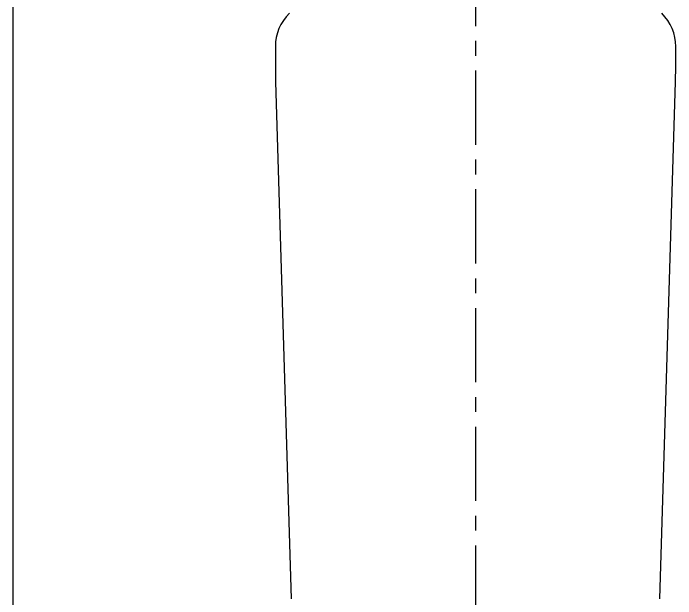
# Model space of a CAD drawing. Header units: millimetres. Extents: x 10 to 459, y 8 to 584.
# Drawn here: x 10 to 123.3, y 379.8 to 480 of the extents above; entities that cross this region are included whole.
import ezdxf

# ---------------------------------------------------------------- set-up
doc = ezdxf.new("R2010")
doc.units = ezdxf.units.MM
doc.linetypes.add('CENTERX2', pattern=[20.32, 12.7, -2.54, 2.54, -2.54])
doc.layers.add('CENTERLINE', color=4, linetype='CENTERX2')
doc.layers.add('OUTLINE', color=7, linetype='Continuous', lineweight=25)

msp = doc.modelspace()

# ---------------------------------------------------------------- linework, layer by layer
at = {"layer": 'CENTERLINE'}
msp.add_line((89.085, 571.805), (89.085, 343.668), dxfattribs=at)
at = {"layer": 'OUTLINE'}
for p, q in [((10, 8), (10, 584)), ((54.835, 474.305), (54.835, 471.305)), ((123.335, 471.305), (123.335, 474.305)), ((54.88, 468.301), (57.54, 379.809)), ((120.63, 379.809), (123.29, 468.301))]:
    msp.add_line(p, q, dxfattribs=at)
for centre, radius, start, end in [((62.835, 474.305), 8, 134.43628, 180), ((115.335, 474.305), 8, 0, 45.56372), ((154.835, 471.305), 100, 180, 181.72158), ((23.335, 471.305), 100, 358.27842, 0)]:
    msp.add_arc(centre, radius, start, end, dxfattribs=at)

doc.saveas('drawing.dxf')
